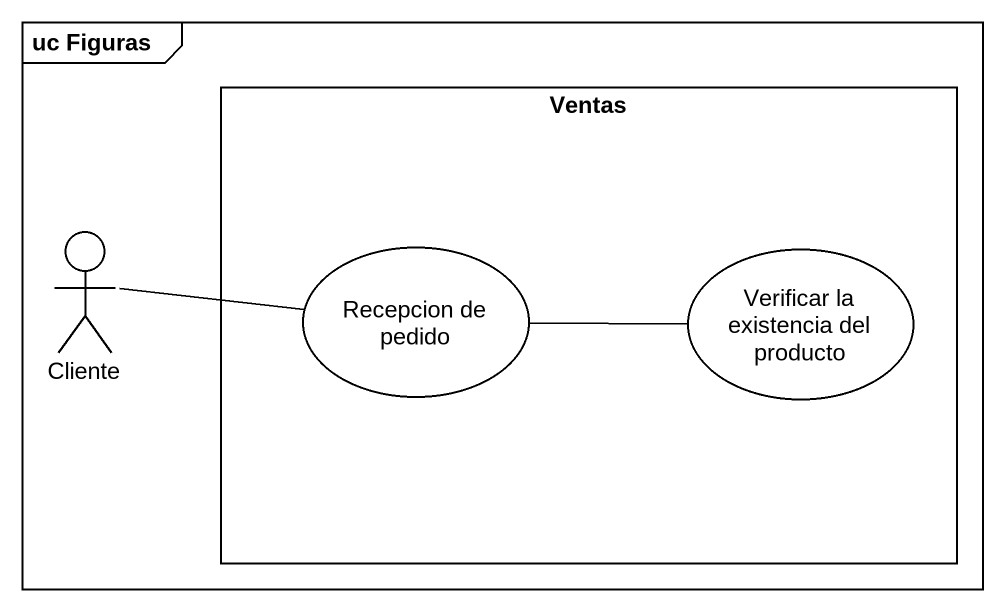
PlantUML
@startuml
mainframe uc Figuras
rectangle Ventas {
  usecase "Recepcion de pedido" as Recepcion_de_pedido
  usecase "Verificar la existencia del producto" as Verificar_la_existencia_del
}
actor Cliente
Cliente -right- Recepcion_de_pedido
Recepcion_de_pedido -right- Verificar_la_existencia_del
@enduml
